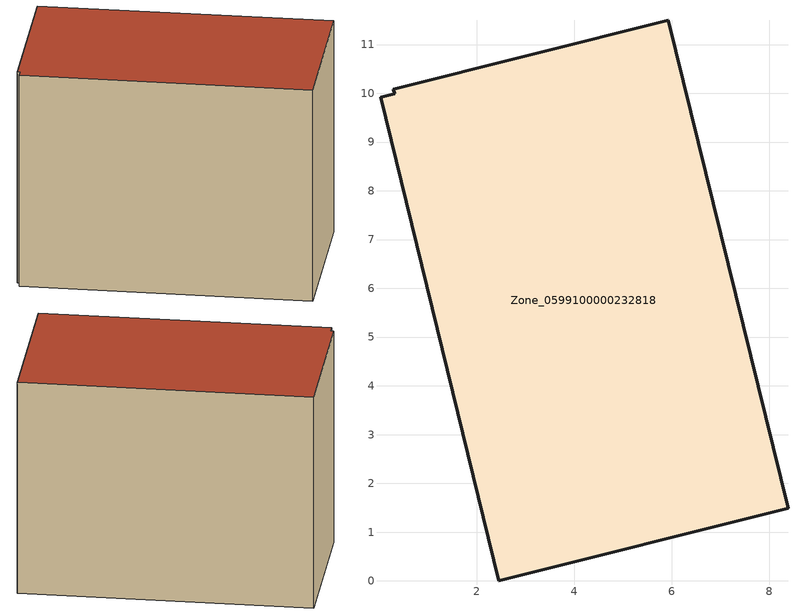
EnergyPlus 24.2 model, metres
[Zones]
Zone_0599100000232818
 floor ground (C_G): 0.31,9.99 0.29,10.08 5.93,11.5 8.38,1.49 2.45,0 0.02,9.92 z0
 wall outside (C_F): 2.45,0 8.38,1.49 5.93,11.5 0.29,10.08 0.31,9.99 0.02,9.92 2.45,0 z0:7.92
 roof outside (C_R): 0.31,9.99 0.02,9.92 2.45,0 8.38,1.49 5.93,11.5 0.29,10.08 z7.92
[BUILDING]
Pand.0599100000232818: North Axis=0; Terrain=City; Loads Convergence Tolerance Value=0.04; Temperature Convergence Tolerance Value=0.4; Solar Distribution=FullExterior; Maximum Number of Warmup Days=25; Minimum Number of Warmup Days=1
[Site:Location]
Rotterdam.The.Hague.AP_ZH_NLD Design_Conditions: Latitude=51.96; Longitude=4.45; Time Zone=1; Elevation=-4.5
[SITE:GROUNDTEMPERATURE:BUILDINGSURFACE]
18, 18, 18, 18, 18, 18, 18, 18, 18, 18, 18, 18
[MATERIAL] Thermal Absorptance=0.9; Solar Absorptance=0.7; Visible Absorptance=0.7
Name | Roughness | Thickness | Conductivity | Density | Specific Heat
G.TI.1965-1974 | MediumSmooth | 0.15 | 0.882353 | 540 | 1210
F.TI.1965-1974 | Rough | 0.3 | 0.697674 | 1920 | 840
R.TI.1965-1974 | MediumRough | 0.2 | 0.232558 | 1500 | 1000
[CONSTRUCTION]
C_G: G.TI.1965-1974
C_F: F.TI.1965-1974
C_R: R.TI.1965-1974
[ZONE]
Zone_0599100000232818: Type=1; Multiplier=1; Ceiling Height=Autocalculate; Volume=Autocalculate; Floor Area=autocalculate; Part of Total Floor Area=Yes
[ZONEINFILTRATION:DESIGNFLOWRATE]
Infil_Zone_0599100000232818: Zone or ZoneList or Space or SpaceList=Zone_0599100000232818; Schedule=AlwaysOn; Design Flow Rate Calculation Method=Flow/Area; Flow Rate per Floor Area=0.003; Constant Term Coefficient=1; Temperature Term Coefficient=0; Velocity Term Coefficient=0; Velocity Squared Term Coefficient=0
[HVACTEMPLATE:ZONE:IDEALLOADSAIRSYSTEM]
Zone_0599100000232818: Maximum Heating Supply Air Temperature=50; Minimum Cooling Supply Air Temperature=13; Maximum Heating Supply Air Humidity Ratio=0.0156; Minimum Cooling Supply Air Humidity Ratio=0.0077; Heating Limit=NoLimit; Cooling Limit=NoLimit; Dehumidification Control Type=ConstantSensibleHeatRatio; Cooling Sensible Heat Ratio=0.7; Dehumidification Setpoint=60; Humidification Control Type=None; Humidification Setpoint=30; Outdoor Air Method=None; Outdoor Air Flow Rate per Person=0.00944; Outdoor Air Flow Rate per Zone Floor Area=0; Outdoor Air Flow Rate per Zone=0; Demand Controlled Ventilation Type=None; Outdoor Air Economizer Type=NoEconomizer; Heat Recovery Type=None; Sensible Heat Recovery Effectiveness=0.7; Latent Heat Recovery Effectiveness=0.65
[ZONECONTROL:THERMOSTAT]
ThermostatControl_Zone_0599100000232818: Zone or ZoneList=Zone_0599100000232818; Control Type Schedule=DualSetpointControlType; Control 1=Thermostat_Zone_0599100000232818; Temperature Difference Between Cutout And Setpoint=0
[THERMOSTATSETPOINT:DUALSETPOINT]
Thermostat_Zone_0599100000232818: Heating Setpoint Temperature Schedule=HeatingSetpoint_Zone_0599100000232818; Cooling Setpoint Temperature Schedule=CoolingSetpoint_Zone_0599100000232818
[SCHEDULE:COMPACT]
HeatingSetpoint_Zone_0599100000232818: Through: 12/31, For: AllDays, Until: 24:00, 21
CoolingSetpoint_Zone_0599100000232818: Through: 12/31, For: AllDays, Until: 24:00, 24
DualSetpointControlType: Through: 12/31, For: AllDays, Until: 24:00, 4
AlwaysOn: Through: 12/31, For: AllDays, Until: 24:00, 1
